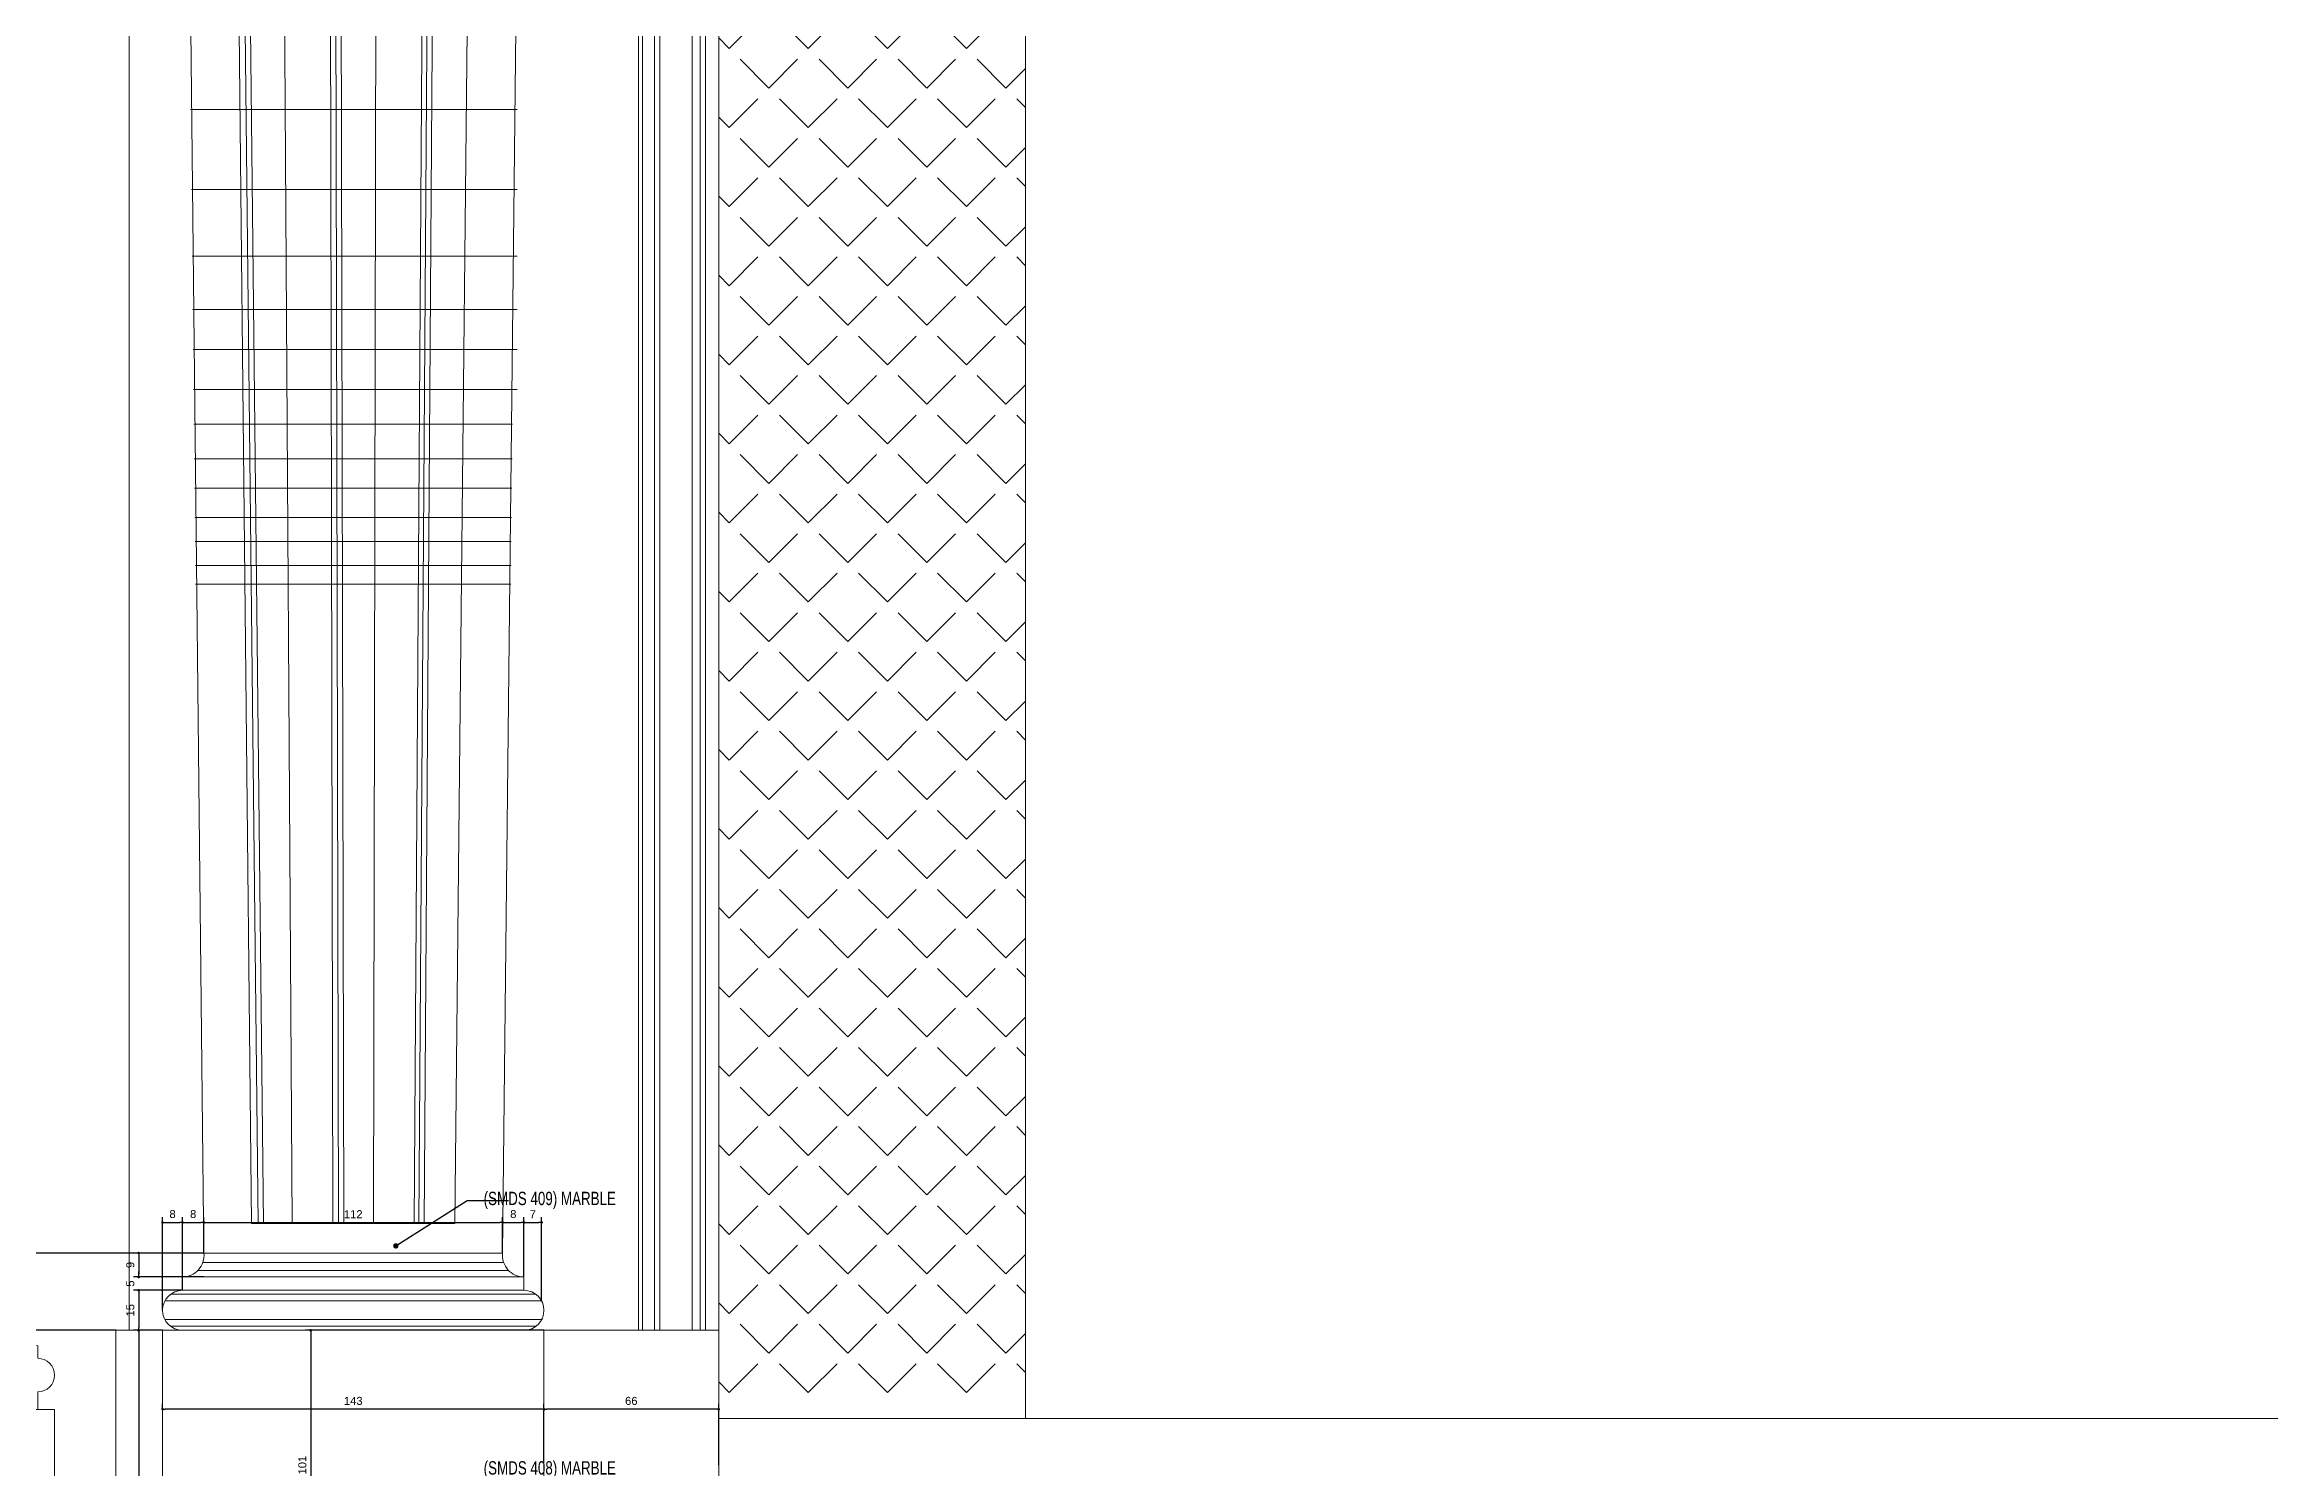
# Model space of a CAD drawing. Header units: inches. Extents: x 274057 to 444617, y 490067 to 635630.
# Drawn here: x 332291 to 333125, y 516499 to 517032 of the extents above; entities that cross this region are included whole.
import ezdxf

# ---------------------------------------------------------------- set-up
doc = ezdxf.new("R2010")
doc.units = ezdxf.units.IN
doc.header["$MEASUREMENT"] = 0
for name, color, linetype in [('CQ Grg Gypsum', 41, 'Continuous'), ('CQ PANEL DIMENSION', 1, 'Continuous'), ('CQ SPOT DETAIL DIMENSION', 9, 'Continuous'), ('CQ SPOT DETAILS', 40, 'Continuous'), ('CQ text label', 3, 'Continuous'), ('Shading', 7, 'Continuous'), ('STONE_OUTLINE', 7, 'Continuous'), ('TEXT', 3, 'Continuous'), ('WOOD', 23, 'Continuous'), ('WOOD 01', 34, 'Continuous')]:
    doc.layers.add(name, color=color, linetype=linetype)
doc.layers.add('CQ Marble', color=6, linetype='Continuous', lineweight=0)
doc.styles.add('DIM 50', font='romans.shx', dxfattribs={"width": 0.75, "height": 100})
doc.styles.get("Standard").update_dxf_attribs({"font": 'arial.ttf'})
doc.dimstyles.new('CQ 2', dxfattribs={"dimscale": 0.02, "dimtxt": 150, "dimasz": 50, "dimexe": 100, "dimexo": 0, "dimgap": 80, "dimtad": 1, "dimdec": 0, "dimzin": 0, "dimdsep": 46, "dimtxsty": 'Standard', "dimblk": 'DOT', "dimcen": 100, "dimclrd": 1, "dimclre": 1, "dimclrt": 3, "dimadec": 0, "dimazin": 0, "dimtfac": 1, "dimtdec": 0, "dimtofl": 0, "dimtmove": 0, "dimatfit": 3, "dimfxl": 1, "dimtolj": 1, "dimtzin": 0, "dimlwd": -1, "dimarcsym": 0})
doc.dimstyles.get("Standard").update_dxf_attribs({"dimtxt": 0.18, "dimasz": 0.18, "dimexe": 0.18, "dimexo": 0.0625, "dimgap": 0.09, "dimtad": 0, "dimtih": 1, "dimtoh": 1, "dimdec": 4, "dimzin": 0, "dimdsep": 46, "dimtxsty": 'Standard', "dimcen": 0.09, "dimadec": 0, "dimazin": 0, "dimtfac": 1, "dimtdec": 4, "dimtofl": 0, "dimtmove": 0, "dimatfit": 3, "dimfxl": 1, "dimtolj": 1, "dimtzin": 0, "dimarcsym": 0})

# ---------------------------------------------------------------- blocks, each defined once
blk = doc.blocks.new('_Dot')
at = {"color": 0, "linetype": 'ByBlock', "lineweight": -2}
blk.add_line((-0.5, 0), (-1, 0), dxfattribs=at)
at = {"color": 0, "linetype": 'ByBlock', "const_width": 0.5}
blk.add_lwpolyline([(-0.25, 0, 1), (0.25, 0, 1)], format="xyb", close=True, dxfattribs=at)
blk = doc.blocks.new('*D394')
at = {"layer": 'CQ PANEL DIMENSION', "color": 1, "lineweight": -2, "transparency": 16777216}
for p, q in [((332316.81, 517329.28), (332282.62, 517329.28)), ((332350.79, 516579.28), (332282.62, 516579.28))]:
    blk.add_line(p, q, dxfattribs=at)
at = {"layer": 'CQ PANEL DIMENSION', "color": 1, "transparency": 16777216}
blk.add_line((332284.62, 517328.28), (332284.62, 516580.28), dxfattribs=at)
at = {"layer": 'Defpoints', "color": 0, "transparency": 16777216}
for p in [(332316.81, 517329.28, -0.03), (332284.62, 516579.28), (332350.79, 516579.28, -0.03)]:
    blk.add_point(p, dxfattribs=at)
at = {"layer": 'CQ PANEL DIMENSION', "color": 1, "transparency": 16777216}
for p, rotation in [((332284.62, 517329.28), 90), ((332284.62, 516579.28), 270)]:
    blk.add_blockref('_Dot', p, dxfattribs=dict(at, rotation=rotation))
at = {"layer": 'CQ PANEL DIMENSION', "color": 3, "transparency": 16777216, "insert": (332281.49, 516954.28), "char_height": 3, "attachment_point": 5, "rotation": 90}
blk.add_mtext('\\A1;750', dxfattribs=at)
blk = doc.blocks.new('*D395')
at = {"layer": 'CQ PANEL DIMENSION', "color": 1, "lineweight": -2, "transparency": 16777216}
for p, q in [((332350.79, 516579.28), (332282.62, 516579.28)), ((332317.81, 516550.34), (332282.62, 516550.34))]:
    blk.add_line(p, q, dxfattribs=at)
at = {"layer": 'CQ PANEL DIMENSION', "color": 1, "transparency": 16777216}
blk.add_line((332284.62, 516578.28), (332284.62, 516551.34), dxfattribs=at)
at = {"layer": 'Defpoints', "color": 0, "transparency": 16777216}
for p in [(332350.79, 516579.28, -0.03), (332284.62, 516550.34), (332317.81, 516550.34, -0.03)]:
    blk.add_point(p, dxfattribs=at)
at = {"layer": 'CQ PANEL DIMENSION', "color": 1, "transparency": 16777216}
for p, rotation in [((332284.62, 516579.28), 90), ((332284.62, 516550.34), 270)]:
    blk.add_blockref('_Dot', p, dxfattribs=dict(at, rotation=rotation))
at = {"layer": 'CQ PANEL DIMENSION', "color": 3, "transparency": 16777216, "insert": (332281.49, 516564.81), "char_height": 3, "attachment_point": 5, "rotation": 90}
blk.add_mtext('\\A1;29', dxfattribs=at)
blk = doc.blocks.new('*D396')
at = {"layer": 'CQ PANEL DIMENSION', "color": 1, "lineweight": -2, "transparency": 16777216}
for p, q in [((332317.81, 516550.34), (332282.62, 516550.34)), ((332317.81, 516399.28), (332282.62, 516399.28))]:
    blk.add_line(p, q, dxfattribs=at)
at = {"layer": 'CQ PANEL DIMENSION', "color": 1, "transparency": 16777216}
blk.add_line((332284.62, 516549.34), (332284.62, 516400.28), dxfattribs=at)
at = {"layer": 'Defpoints', "color": 0, "transparency": 16777216}
for p in [(332317.81, 516550.34, -0.03), (332284.62, 516399.28), (332317.81, 516399.28, -0.03)]:
    blk.add_point(p, dxfattribs=at)
at = {"layer": 'CQ PANEL DIMENSION', "color": 1, "transparency": 16777216}
for p, rotation in [((332284.62, 516550.34), 90), ((332284.62, 516399.28), 270)]:
    blk.add_blockref('_Dot', p, dxfattribs=dict(at, rotation=rotation))
at = {"layer": 'CQ PANEL DIMENSION', "color": 3, "transparency": 16777216, "insert": (332281.49, 516474.81), "char_height": 3, "attachment_point": 5, "rotation": 90}
blk.add_mtext('\\A1;151', dxfattribs=at)
blk = doc.blocks.new('*D495')
at = {"layer": 'CQ SPOT DETAIL DIMENSION', "color": 1, "lineweight": -2, "transparency": 16777216}
for p, q in [((332350.82, 516579.28), (332324.37, 516579.28)), ((332350.82, 516570.34), (332324.37, 516570.34))]:
    blk.add_line(p, q, dxfattribs=at)
at = {"layer": 'CQ SPOT DETAIL DIMENSION', "color": 1, "transparency": 16777216}
blk.add_line((332326.37, 516578.28), (332326.37, 516571.34), dxfattribs=at)
at = {"layer": 'Defpoints', "color": 0, "transparency": 16777216}
for p in [(332350.82, 516579.28, -0.03), (332326.37, 516570.34), (332350.82, 516570.34, -0.03)]:
    blk.add_point(p, dxfattribs=at)
at = {"layer": 'CQ SPOT DETAIL DIMENSION', "color": 1, "transparency": 16777216}
for p, rotation in [((332326.37, 516579.28), 90), ((332326.37, 516570.34), 270)]:
    blk.add_blockref('_Dot', p, dxfattribs=dict(at, rotation=rotation))
at = {"layer": 'CQ SPOT DETAIL DIMENSION', "color": 3, "transparency": 16777216, "insert": (332323.24, 516574.81), "char_height": 3, "attachment_point": 5, "rotation": 90}
blk.add_mtext('\\A1;9', dxfattribs=at)
blk = doc.blocks.new('*D496')
at = {"layer": 'CQ SPOT DETAIL DIMENSION', "color": 1, "lineweight": -2, "transparency": 16777216}
for p, q in [((332350.82, 516570.34), (332324.37, 516570.34)), ((332342.81, 516565.34), (332324.37, 516565.34))]:
    blk.add_line(p, q, dxfattribs=at)
at = {"layer": 'CQ SPOT DETAIL DIMENSION', "color": 1, "transparency": 16777216}
for p, q in [((332326.37, 516571.34), (332326.37, 516572.34)), ((332326.37, 516564.34), (332326.37, 516563.34))]:
    blk.add_line(p, q, dxfattribs=at)
at = {"layer": 'Defpoints', "color": 0, "transparency": 16777216}
for p in [(332350.82, 516570.34, -0.03), (332326.37, 516565.34), (332342.81, 516565.34, -0.03)]:
    blk.add_point(p, dxfattribs=at)
at = {"layer": 'CQ SPOT DETAIL DIMENSION', "color": 1, "transparency": 16777216}
for p, rotation in [((332326.37, 516570.34), 270), ((332326.37, 516565.34), 90)]:
    blk.add_blockref('_Dot', p, dxfattribs=dict(at, rotation=rotation))
at = {"layer": 'CQ SPOT DETAIL DIMENSION', "color": 3, "transparency": 16777216, "insert": (332323.24, 516567.84), "char_height": 3, "attachment_point": 5, "rotation": 90}
blk.add_mtext('\\A1;5', dxfattribs=at)
blk = doc.blocks.new('*D497')
at = {"layer": 'CQ SPOT DETAIL DIMENSION', "color": 1, "lineweight": -2, "transparency": 16777216}
for p, q in [((332342.81, 516565.34), (332324.37, 516565.34)), ((332335.31, 516550.34), (332324.37, 516550.34))]:
    blk.add_line(p, q, dxfattribs=at)
at = {"layer": 'CQ SPOT DETAIL DIMENSION', "color": 1, "transparency": 16777216}
blk.add_line((332326.37, 516564.34), (332326.37, 516551.34), dxfattribs=at)
at = {"layer": 'Defpoints', "color": 0, "transparency": 16777216}
for p in [(332342.81, 516565.34, -0.03), (332326.37, 516550.34), (332335.31, 516550.34, -0.03)]:
    blk.add_point(p, dxfattribs=at)
at = {"layer": 'CQ SPOT DETAIL DIMENSION', "color": 1, "transparency": 16777216}
for p, rotation in [((332326.37, 516565.34), 90), ((332326.37, 516550.34), 270)]:
    blk.add_blockref('_Dot', p, dxfattribs=dict(at, rotation=rotation))
at = {"layer": 'CQ SPOT DETAIL DIMENSION', "color": 3, "transparency": 16777216, "insert": (332323.24, 516557.84), "char_height": 3, "attachment_point": 5, "rotation": 90}
blk.add_mtext('\\A1;15', dxfattribs=at)
blk = doc.blocks.new('*D498')
at = {"layer": 'CQ SPOT DETAIL DIMENSION', "color": 1, "lineweight": -2, "transparency": 16777216}
for p, q in [((332335.31, 516550.34), (332324.37, 516550.34)), ((332335.31, 516399.28), (332324.37, 516399.28))]:
    blk.add_line(p, q, dxfattribs=at)
at = {"layer": 'CQ SPOT DETAIL DIMENSION', "color": 1, "transparency": 16777216}
blk.add_line((332326.37, 516549.34), (332326.37, 516400.28), dxfattribs=at)
at = {"layer": 'Defpoints', "color": 0, "transparency": 16777216}
for p in [(332335.31, 516550.34, -0.03), (332326.37, 516399.28), (332335.31, 516399.28, -0.03)]:
    blk.add_point(p, dxfattribs=at)
at = {"layer": 'CQ SPOT DETAIL DIMENSION', "color": 1, "transparency": 16777216}
for p, rotation in [((332326.37, 516550.34), 90), ((332326.37, 516399.28), 270)]:
    blk.add_blockref('_Dot', p, dxfattribs=dict(at, rotation=rotation))
at = {"layer": 'CQ SPOT DETAIL DIMENSION', "color": 3, "transparency": 16777216, "insert": (332323.24, 516474.81), "char_height": 3, "attachment_point": 5, "rotation": 90}
blk.add_mtext('\\A1;151', dxfattribs=at)
blk = doc.blocks.new('*D499')
at = {"layer": 'CQ SPOT DETAIL DIMENSION', "color": 1, "lineweight": -2, "transparency": 16777216}
for p, q in [((332478.31, 516550.34), (332388.86, 516550.34)), ((332411.81, 516449.28), (332388.86, 516449.28))]:
    blk.add_line(p, q, dxfattribs=at)
at = {"layer": 'CQ SPOT DETAIL DIMENSION', "color": 1, "transparency": 16777216}
blk.add_line((332390.86, 516549.34), (332390.86, 516450.28), dxfattribs=at)
at = {"layer": 'Defpoints', "color": 0, "transparency": 16777216}
for p in [(332478.31, 516550.34, -0.03), (332390.86, 516449.28), (332411.81, 516449.28, -0.03)]:
    blk.add_point(p, dxfattribs=at)
at = {"layer": 'CQ SPOT DETAIL DIMENSION', "color": 1, "transparency": 16777216}
for p, rotation in [((332390.86, 516550.34), 90), ((332390.86, 516449.28), 270)]:
    blk.add_blockref('_Dot', p, dxfattribs=dict(at, rotation=rotation))
at = {"layer": 'CQ SPOT DETAIL DIMENSION', "color": 3, "transparency": 16777216, "insert": (332387.73, 516499.81), "char_height": 3, "attachment_point": 5, "rotation": 90}
blk.add_mtext('\\A1;101', dxfattribs=at)
blk = doc.blocks.new('*D502')
at = {"layer": 'CQ SPOT DETAIL DIMENSION', "color": 1, "lineweight": -2, "transparency": 16777216}
for p, q in [((332478.31, 516501.27), (332478.31, 516522.72)), ((332543.81, 516499.81), (332543.81, 516522.72))]:
    blk.add_line(p, q, dxfattribs=at)
at = {"layer": 'CQ SPOT DETAIL DIMENSION', "color": 1, "transparency": 16777216}
blk.add_line((332542.81, 516520.72), (332479.31, 516520.72), dxfattribs=at)
at = {"layer": 'Defpoints', "color": 0, "transparency": 16777216}
for p in [(332478.31, 516520.72), (332478.31, 516501.27, -0.03), (332543.81, 516499.81, -0.03)]:
    blk.add_point(p, dxfattribs=at)
at = {"layer": 'CQ SPOT DETAIL DIMENSION', "color": 1, "transparency": 16777216, "rotation": 180}
blk.add_blockref('_Dot', (332478.31, 516520.72), dxfattribs=at)
at = {"layer": 'CQ SPOT DETAIL DIMENSION', "color": 1, "transparency": 16777216}
blk.add_blockref('_Dot', (332543.81, 516520.72), dxfattribs=at)
at = {"layer": 'CQ SPOT DETAIL DIMENSION', "color": 3, "transparency": 16777216, "insert": (332511.06, 516523.86), "char_height": 3, "attachment_point": 5}
blk.add_mtext('\\A1;66', dxfattribs=at)
blk = doc.blocks.new('*D503')
at = {"layer": 'CQ SPOT DETAIL DIMENSION', "color": 1, "lineweight": -2, "transparency": 16777216}
for p, q in [((332335.31, 516520.72), (332335.31, 516522.72)), ((332478.31, 516501.27), (332478.31, 516522.72))]:
    blk.add_line(p, q, dxfattribs=at)
at = {"layer": 'CQ SPOT DETAIL DIMENSION', "color": 1, "transparency": 16777216}
blk.add_line((332477.31, 516520.72), (332336.31, 516520.72), dxfattribs=at)
at = {"layer": 'Defpoints', "color": 0, "transparency": 16777216}
for p in [(332335.31, 516520.72, -0.03), (332335.31, 516520.72), (332478.31, 516501.27, -0.03)]:
    blk.add_point(p, dxfattribs=at)
at = {"layer": 'CQ SPOT DETAIL DIMENSION', "color": 1, "transparency": 16777216, "rotation": 180}
blk.add_blockref('_Dot', (332335.31, 516520.72), dxfattribs=at)
at = {"layer": 'CQ SPOT DETAIL DIMENSION', "color": 1, "transparency": 16777216}
blk.add_blockref('_Dot', (332478.31, 516520.72), dxfattribs=at)
at = {"layer": 'CQ SPOT DETAIL DIMENSION', "color": 3, "transparency": 16777216, "insert": (332406.81, 516523.86), "char_height": 3, "attachment_point": 5}
blk.add_mtext('\\A1;143', dxfattribs=at)
blk = doc.blocks.new('*D507')
at = {"layer": 'CQ SPOT DETAIL DIMENSION', "color": 1, "lineweight": -2, "transparency": 16777216}
for p, q in [((332335.31, 516557.84), (332335.31, 516592.76)), ((332342.81, 516565.34), (332342.81, 516592.76))]:
    blk.add_line(p, q, dxfattribs=at)
at = {"layer": 'CQ SPOT DETAIL DIMENSION', "color": 1, "transparency": 16777216}
blk.add_line((332336.31, 516590.76), (332341.81, 516590.76), dxfattribs=at)
at = {"layer": 'Defpoints', "color": 0, "transparency": 16777216}
for p in [(332342.81, 516590.76), (332342.81, 516565.34), (332335.31, 516557.84, -0.03)]:
    blk.add_point(p, dxfattribs=at)
at = {"layer": 'CQ SPOT DETAIL DIMENSION', "color": 1, "transparency": 16777216, "rotation": 180}
blk.add_blockref('_Dot', (332335.31, 516590.76), dxfattribs=at)
at = {"layer": 'CQ SPOT DETAIL DIMENSION', "color": 1, "transparency": 16777216}
blk.add_blockref('_Dot', (332342.81, 516590.76), dxfattribs=at)
at = {"layer": 'CQ SPOT DETAIL DIMENSION', "color": 3, "transparency": 16777216, "insert": (332339.06, 516593.9), "char_height": 3, "attachment_point": 5}
blk.add_mtext('\\A1;8', dxfattribs=at)
blk = doc.blocks.new('*D508')
at = {"layer": 'CQ SPOT DETAIL DIMENSION', "color": 1, "lineweight": -2, "transparency": 16777216}
for p, q in [((332342.81, 516565.34), (332342.81, 516592.76)), ((332350.79, 516579.28), (332350.79, 516592.76))]:
    blk.add_line(p, q, dxfattribs=at)
at = {"layer": 'CQ SPOT DETAIL DIMENSION', "color": 1, "transparency": 16777216}
blk.add_line((332343.81, 516590.76), (332349.79, 516590.76), dxfattribs=at)
at = {"layer": 'Defpoints', "color": 0, "transparency": 16777216}
for p in [(332350.79, 516590.76), (332350.79, 516579.28), (332342.81, 516565.34)]:
    blk.add_point(p, dxfattribs=at)
at = {"layer": 'CQ SPOT DETAIL DIMENSION', "color": 1, "transparency": 16777216, "rotation": 180}
blk.add_blockref('_Dot', (332342.81, 516590.76), dxfattribs=at)
at = {"layer": 'CQ SPOT DETAIL DIMENSION', "color": 1, "transparency": 16777216}
blk.add_blockref('_Dot', (332350.79, 516590.76), dxfattribs=at)
at = {"layer": 'CQ SPOT DETAIL DIMENSION', "color": 3, "transparency": 16777216, "insert": (332346.8, 516593.9), "char_height": 3, "attachment_point": 5}
blk.add_mtext('\\A1;8', dxfattribs=at)
blk = doc.blocks.new('*D509')
at = {"layer": 'CQ SPOT DETAIL DIMENSION', "color": 1, "lineweight": -2, "transparency": 16777216}
for p, q in [((332350.79, 516579.28), (332350.79, 516592.76)), ((332462.82, 516579.28), (332462.82, 516592.76))]:
    blk.add_line(p, q, dxfattribs=at)
at = {"layer": 'CQ SPOT DETAIL DIMENSION', "color": 1, "transparency": 16777216}
blk.add_line((332351.79, 516590.76), (332461.82, 516590.76), dxfattribs=at)
at = {"layer": 'Defpoints', "color": 0, "transparency": 16777216}
for p in [(332462.82, 516590.76), (332350.79, 516579.28), (332462.82, 516579.28, -0.03)]:
    blk.add_point(p, dxfattribs=at)
at = {"layer": 'CQ SPOT DETAIL DIMENSION', "color": 1, "transparency": 16777216, "rotation": 180}
blk.add_blockref('_Dot', (332350.79, 516590.76), dxfattribs=at)
at = {"layer": 'CQ SPOT DETAIL DIMENSION', "color": 1, "transparency": 16777216}
blk.add_blockref('_Dot', (332462.82, 516590.76), dxfattribs=at)
at = {"layer": 'CQ SPOT DETAIL DIMENSION', "color": 3, "transparency": 16777216, "insert": (332406.81, 516593.87), "char_height": 3, "attachment_point": 5}
blk.add_mtext('\\A1;112', dxfattribs=at)
blk = doc.blocks.new('*D510')
at = {"layer": 'CQ SPOT DETAIL DIMENSION', "color": 1, "lineweight": -2, "transparency": 16777216}
for p, q in [((332462.82, 516579.28), (332462.82, 516592.76)), ((332470.81, 516570.34), (332470.81, 516592.76))]:
    blk.add_line(p, q, dxfattribs=at)
at = {"layer": 'CQ SPOT DETAIL DIMENSION', "color": 1, "transparency": 16777216}
blk.add_line((332463.82, 516590.76), (332469.81, 516590.76), dxfattribs=at)
at = {"layer": 'Defpoints', "color": 0, "transparency": 16777216}
for p in [(332470.81, 516590.76), (332462.82, 516579.28, -0.03), (332470.81, 516570.34, -0.03)]:
    blk.add_point(p, dxfattribs=at)
at = {"layer": 'CQ SPOT DETAIL DIMENSION', "color": 1, "transparency": 16777216, "rotation": 180}
blk.add_blockref('_Dot', (332462.82, 516590.76), dxfattribs=at)
at = {"layer": 'CQ SPOT DETAIL DIMENSION', "color": 1, "transparency": 16777216}
blk.add_blockref('_Dot', (332470.81, 516590.76), dxfattribs=at)
at = {"layer": 'CQ SPOT DETAIL DIMENSION', "color": 3, "transparency": 16777216, "insert": (332466.81, 516593.9), "char_height": 3, "attachment_point": 5}
blk.add_mtext('\\A1;8', dxfattribs=at)
blk = doc.blocks.new('*D511')
at = {"layer": 'CQ SPOT DETAIL DIMENSION', "color": 1, "lineweight": -2, "transparency": 16777216}
for p, q in [((332470.81, 516570.34), (332470.81, 516592.76)), ((332477.44, 516561.34), (332477.44, 516592.76))]:
    blk.add_line(p, q, dxfattribs=at)
at = {"layer": 'CQ SPOT DETAIL DIMENSION', "color": 1, "transparency": 16777216}
blk.add_line((332471.81, 516590.76), (332476.44, 516590.76), dxfattribs=at)
at = {"layer": 'Defpoints', "color": 0, "transparency": 16777216}
for p in [(332477.44, 516590.76), (332470.81, 516570.34, -0.03), (332477.44, 516561.34, -0.03)]:
    blk.add_point(p, dxfattribs=at)
at = {"layer": 'CQ SPOT DETAIL DIMENSION', "color": 1, "transparency": 16777216, "rotation": 180}
blk.add_blockref('_Dot', (332470.81, 516590.76), dxfattribs=at)
at = {"layer": 'CQ SPOT DETAIL DIMENSION', "color": 1, "transparency": 16777216}
blk.add_blockref('_Dot', (332477.44, 516590.76), dxfattribs=at)
at = {"layer": 'CQ SPOT DETAIL DIMENSION', "color": 3, "transparency": 16777216, "insert": (332474.12, 516593.86), "char_height": 3, "attachment_point": 5}
blk.add_mtext('\\A1;7', dxfattribs=at)
blk = doc.blocks.new('fireplace')
at = {"layer": 'TEXT', "lineweight": 0}
h = blk.add_hatch(dxfattribs=at)
h.set_pattern_fill('ANGLE', color=41, scale=3, angle=45, style=0)
h.set_pattern_definition([(45, (652.313, 500390.82), (-14.8174226, 14.8174226), [15.24, -5.715]), (135, (652.313, 500390.82), (-14.8174226, -14.8174226), [15.24, -5.715])])
h.paths.add_polyline_path([(374402.23, 530848.56), (374517.23, 530848.56), (374517.23, 530111.14), (374402.23, 530111.14)])
at = {"layer": 'CQ Marble', "lineweight": 0}
for p, q in [((374181.23, 530914.56), (374181.23, 530136.62)), ((374201.22, 530914.56), (374209.24, 530165.56)), ((374329.24, 530914.56), (374321.22, 530165.56)), ((374219.85, 530881.56), (374227.12, 530176.62)), ((374221.85, 530880.51), (374229.6, 530176.62)), ((374223.85, 530880.53), (374231.6, 530176.62)), ((374237.85, 530881.56), (374242.36, 530176.62)), ((374256.23, 530881.56), (374257.61, 530176.62)), ((374258.23, 530880.51), (374259.7, 530176.62)), ((374260.23, 530880.53), (374261.7, 530176.62)), ((374274.23, 530881.56), (374272.85, 530176.62)), ((374292.6, 530881.56), (374288.09, 530176.62)), ((374294.6, 530880.51), (374289.79, 530176.62)), ((374296.6, 530880.53), (374291.79, 530176.62)), ((374310.6, 530881.56), (374303.34, 530176.62)), ((374204.2, 530594.26), (374326.64, 530594.26)), ((374204.53, 530564.26), (374326.64, 530564.26)), ((374204.8, 530539.26), (374326.64, 530539.26)), ((374205.02, 530519.26), (374326.64, 530519.26)), ((374205.18, 530504.26), (374326.64, 530504.26)), ((374205.34, 530489.26), (374326.64, 530489.26)), ((374205.49, 530476.26), (374324.97, 530476.26)), ((374205.63, 530463.26), (374324.83, 530463.26)), ((374205.75, 530452.26), (374324.71, 530452.26)), ((374205.87, 530441.26), (374324.59, 530441.26)), ((374205.97, 530432.26), (374324.49, 530432.26)), ((374206.07, 530423.26), (374324.39, 530423.26)), ((374206.14, 530416.26), (374324.31, 530416.26)), ((374303.34, 530176.62), (374227.12, 530176.62)), ((374206.98, 530159.06), (374323.47, 530159.06)), ((374208.84, 530162.06), (374321.63, 530162.06)), ((374209.22, 530165.56), (374321.24, 530165.56)), ((374333.73, 530150.12), (374196.73, 530150.12)), ((374329.23, 530156.62), (374201.23, 530156.62)), ((374201.23, 530156.62), (374201.23, 530151.62)), ((374329.23, 530151.62), (374201.23, 530151.62)), ((374329.23, 530156.62), (374329.23, 530151.62)), ((374335.86, 530147.62), (374194.59, 530147.62)), ((374176.23, 530136.62), (374176.23, 529985.56)), ((374402.23, 530136.62), (374176.23, 530136.62)), ((374193.73, 530136.62), (374193.73, 529985.56)), ((374335.86, 530140.62), (374194.59, 530140.62)), ((374333.73, 530138.12), (374196.73, 530138.12)), ((374336.73, 530136.62), (374336.73, 530035.56)), ((374402.23, 530035.56), (374402.23, 530136.62))]:
    blk.add_line(p, q, dxfattribs=at)
for centre, radius, start, end in [((374201.19, 530164.71), 8.09, 270.27925, 5.99943), ((374329.25, 530164.68), 8.06, 173.75459, 269.81138), ((374201.23, 530144.12), 7.5, 90, 270), ((374329.23, 530144.12), 7.5, 270, 90)]:
    blk.add_arc(centre, radius, start, end, dxfattribs=at)
at = {"layer": 'Shading', "color": 40, "lineweight": 0}
for p, q in [((374392.23, 530136.62), (374392.23, 530853.56)), ((374395.23, 530136.62), (374395.23, 530850.56))]:
    blk.add_line(p, q, dxfattribs=at)
at = {"layer": 'STONE_OUTLINE', "color": 40, "lineweight": 0}
for p, q in [((374372.23, 530136.62), (374372.23, 530873.56)), ((374373.73, 530136.62), (374373.73, 530872.06)), ((374378.23, 530136.62), (374378.23, 530867.56)), ((374380.23, 530136.62), (374380.23, 530865.56)), ((374397.23, 530136.62), (374397.23, 530848.56))]:
    blk.add_line(p, q, dxfattribs=at)
at = {"layer": 'TEXT', "color": 40, "lineweight": 0}
blk.add_lwpolyline([(375472.23, 530103.56), (375472.23, 530848.56), (374402.23, 530848.56), (374402.23, 530103.56), (375472.23, 530103.56)], dxfattribs=at)
at = {"layer": 'TEXT', "color": 1, "lineweight": 0}
blk.add_lwpolyline([(375357.23, 530843.56), (374517.23, 530843.56), (374517.23, 530103.56), (375357.23, 530103.56)], close=True, dxfattribs=at)
blk = doc.blocks.new('pilaster wardrobe')
at = {"layer": 'WOOD 01', "lineweight": 0, "ltscale": 500}
blk.add_line((3399.08, -8726.1, 0), (3465.08, -8726.1, 0), dxfattribs=at)
at = {"layer": 'WOOD 01', "lineweight": 0, "ltscale": 500, "elevation": 0}
blk.add_lwpolyline([(3449.08, -8697.52), (3454.08, -8697.52, 0.414214), (3458.81, -8702.25), (3458.81, -8706.97, -1), (3458.81, -8719.57), (3458.85, -8726.1)], format="xyb", dxfattribs=at)
blk.add_lwpolyline([(3333.08, -8726.1), (3465.08, -8726.1), (3465.08, -8847.52), (3333.08, -8847.52)], close=True, dxfattribs=at)
blk = doc.blocks.new('FF-15 Cabinet elev B rev')
at = {"layer": 'CQ PANEL DIMENSION'}
blk.add_blockref('fireplace', (-369985.03, -529567.35, 0.02), dxfattribs=at)
at = {"layer": 'WOOD', "color": 0, "xscale": 0.9999857733061659, "yscale": 0.9999857733061659, "zscale": 0.9999857733061659}
blk.add_blockref('pilaster wardrobe', (703.16, 9265.61, 0.03), dxfattribs=at)

msp = doc.modelspace()

# ---------------------------------------------------------------- block references
at = {"layer": 'CQ Grg Gypsum'}
msp.add_blockref('FF-15 Cabinet elev B rev', (328126.61, 515981.07, 0.02), dxfattribs=at)

# ---------------------------------------------------------------- texts
at = {"layer": 'CQ text label', "ltscale": 500, "char_height": 5, "width": 933.6961, "attachment_point": 1, "style": 'DIM 50'}
for s, insert in [('\\pxqr;{\\fCityBlueprint|b0|i0|c2|p2;(SMDS 409) MARBLE}', (331571.6, 516602.27, 0)), ('\\pxqr;{\\fCityBlueprint|b0|i0|c2|p2;(SMDS 408) MARBLE}', (331571.6, 516501.27, 0))]:
    msp.add_mtext(s, dxfattribs=dict(at, insert=insert))

# ---------------------------------------------------------------- dimensions: what is measured, and where the dimension line sits
at = {"layer": 'CQ PANEL DIMENSION'}
for base, p1, p2, picture, middle in [((332284.62, 516579.28, 0.03), (332316.81, 517329.28, 0), (332350.79, 516579.28, 0), '*D394', (332281.49, 516954.28, 0.03)), ((332284.62, 516550.34, 0.03), (332350.79, 516579.28, 0), (332317.81, 516550.34, 0), '*D395', (332281.49, 516564.81, 0.03)), ((332284.62, 516399.28, 0.03), (332317.81, 516550.34, 0), (332317.81, 516399.28, 0), '*D396', (332281.49, 516474.81, 0.03))]:
    dim = msp.add_linear_dim(base=base, p1=p1, p2=p2, angle=90, dimstyle='CQ 2', override={"dimtmove": 1}, dxfattribs=at)
    dim.commit()
    dim.dimension.update_dxf_attribs({"geometry": picture, "text_midpoint": middle})
at = {"layer": 'CQ SPOT DETAIL DIMENSION'}
for base, p1, p2, picture, middle in [((332342.80515357, 516590.76427166, 0.03046723), (332335.30515357, 516557.84301311, -0.00021428), (332342.80515357, 516565.34301311, 0.03046723), '*D507', (332339.05515357, 516593.89599063, 0.03046723)), ((332478.30515357, 516520.72449047, 0.03046723), (332543.80515357, 516499.81343516, -0.00021428), (332478.30515357, 516501.2692302, -0.00113834), '*D502', (332511.05515357, 516523.85620944, 0.03046723))]:
    dim = msp.add_linear_dim(base=base, p1=p1, p2=p2, dimstyle='CQ 2', dxfattribs=at)
    dim.commit()
    dim.dimension.update_dxf_attribs({"geometry": picture, "text_midpoint": middle})
for base, p1, p2, picture, middle in [((332350.79, 516590.76, 0.03), (332342.81, 516565.34, 0.03), (332350.79, 516579.28, 0.03), '*D508', (332346.8, 516593.9, 0.03)), ((332462.82, 516590.76, 0.03), (332350.79, 516579.28, 0.03), (332462.82, 516579.28, 0), '*D509', (332406.81, 516593.87, 0.03)), ((332470.81, 516590.76, 0.03), (332462.82, 516579.28, 0), (332470.81, 516570.34, 0), '*D510', (332466.81, 516593.9, 0.03)), ((332477.44, 516590.76, 0.03), (332470.81, 516570.34, 0), (332477.44, 516561.34, 0), '*D511', (332474.12, 516593.86, 0.03)), ((332335.31, 516520.72, 0.03), (332478.31, 516501.27, 0), (332335.31, 516520.72, 0), '*D503', (332406.81, 516523.86, 0.03))]:
    dim = msp.add_linear_dim(base=base, p1=p1, p2=p2, dimstyle='CQ 2', override={"dimtmove": 1}, dxfattribs=at)
    dim.commit()
    dim.dimension.update_dxf_attribs({"geometry": picture, "text_midpoint": middle})
for base, p1, p2, picture, middle in [((332326.37, 516570.34, 0.03), (332350.82, 516579.28, 0), (332350.82, 516570.34, 0), '*D495', (332323.24, 516574.81, 0.03)), ((332390.86, 516449.28, 0.03), (332478.31, 516550.34, 0), (332411.81, 516449.28, 0), '*D499', (332387.73, 516499.81, 0.03))]:
    dim = msp.add_linear_dim(base=base, p1=p1, p2=p2, angle=90, dimstyle='CQ 2', dxfattribs=at)
    dim.commit()
    dim.dimension.update_dxf_attribs({"geometry": picture, "text_midpoint": middle})
dim = msp.add_linear_dim(base=(332326.37, 516565.34, 0.03), p1=(332350.82, 516570.34, 0), p2=(332342.81, 516565.34, 0), angle=90, dimstyle='CQ 2', override={"dimtmove": 1}, dxfattribs=at)
dim.commit()
dim.dimension.update_dxf_attribs({"geometry": '*D496', "text_midpoint": (332326.37, 516567.84, 0.03), "dimtype": 160})
for base, p1, p2, picture, middle in [((332326.37, 516550.34, 0.03), (332342.81, 516565.34, 0), (332335.31, 516550.34, 0), '*D497', (332323.24, 516557.84, 0.03)), ((332326.37, 516399.28, 0.03), (332335.31, 516550.34, 0), (332335.31, 516399.28, 0), '*D498', (332323.24, 516474.81, 0.03))]:
    dim = msp.add_linear_dim(base=base, p1=p1, p2=p2, angle=90, dimstyle='CQ 2', override={"dimtmove": 1}, dxfattribs=at)
    dim.commit()
    dim.dimension.update_dxf_attribs({"geometry": picture, "text_midpoint": middle})

# ---------------------------------------------------------------- leaders
at = {"layer": 'CQ SPOT DETAILS', "color": 1}
msp.add_leader([(332422.77, 516581.98, 0), (332449.49, 516599.02, 0), (332465.03, 516599.02, 0)], dimstyle='Standard', override={"dimasz": 2, "dimldrblk": 'Dot', "dimfxl": 0.1, "dimarcsym": 2}, dxfattribs=at)

doc.saveas('drawing.dxf')
